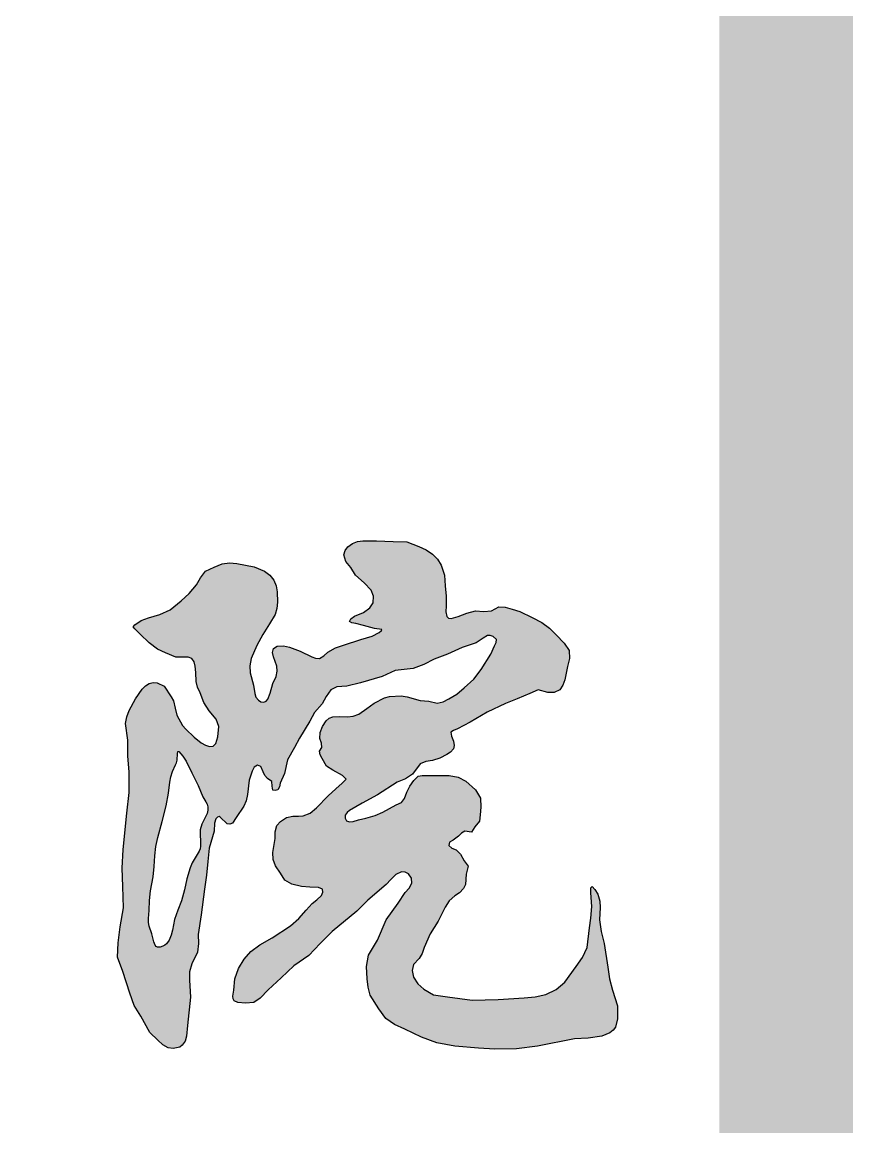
# Model space of a CAD drawing. Extents: x -137808 to 103746506, y -332957 to -111547.
# Drawn here: x 169348 to 169971, y -203414 to -202586 of the extents above; entities that cross this region are included whole.
import ezdxf

# ---------------------------------------------------------------- set-up
doc = ezdxf.new("R2010")
doc.units = 0
doc.header["$LTSCALE"] = 25
doc.header["$MEASUREMENT"] = 0
doc.layers.get('0').update_dxf_attribs({"linetype": 'CONTINUOUS'})
doc.layers.add('PUB_TITLE', color=4, linetype='CONTINUOUS')

# ---------------------------------------------------------------- blocks, each defined once
blk = doc.blocks.new('tjnhty')
h = blk.add_hatch(color=256)
h.paths.add_polyline_path([(1272193.71, -1744015.7), (1272197.14, -1744009.17), (1272203.05, -1744002.64), (1272206.06, -1743997.09), (1272209.58, -1743992.07), (1272213.94, -1743989.9), (1272221.4, -1743989.28), (1272231.67, -1743986.79), (1272247.85, -1743982.13), (1272257.8, -1743977.77), (1272271.18, -1743976.22), (1272279.21, -1743973.07), (1272287.05, -1743969.07), (1272297.01, -1743965.34), (1272307.89, -1743960.36), (1272318.47, -1743956.94), (1272323.76, -1743953.52), (1272326.87, -1743951.35), (1272328.99, -1743951.38), (1272331.23, -1743952.28), (1272333.72, -1743954.46), (1272333.45, -1743956.68), (1272332.16, -1743959.12), (1272329.36, -1743965.34), (1272322.21, -1743976.84), (1272316.7, -1743984.21), (1272309.54, -1743990.63), (1272303.86, -1743995.31), (1272297.93, -1743998.77), (1272293.68, -1744001.11), (1272289.29, -1744002.22), (1272282.87, -1744000.74), (1272276.45, -1744000.25), (1272266.58, -1743997.29), (1272262.13, -1743996.55), (1272253.49, -1743997.04), (1272249.79, -1743998.03), (1272241.89, -1744002.22), (1272236.46, -1744006.17), (1272230.53, -1744010.36), (1272226.34, -1744011.82), (1272221.89, -1744012.34), (1272215.72, -1744012.09), (1272211.03, -1744012.34), (1272208.34, -1744013.46), (1272206.09, -1744015.3), (1272203.37, -1744019.74), (1272201.48, -1744024.09), (1272201.15, -1744028.62), (1272202.41, -1744032.11), (1272202.68, -1744035.4), (1272201.12, -1744038.14), (1272201.41, -1744040.83), (1272202.88, -1744043.62), (1272206.21, -1744049.3), (1272211.11, -1744052.43), (1272218.36, -1744056.35), (1272220.91, -1744059.09), (1272217.97, -1744062.03), (1272213.26, -1744066.34), (1272207.39, -1744071.62), (1272198.74, -1744080.72), (1272194.12, -1744084.48), (1272188.82, -1744086.66), (1272185.35, -1744086.97), (1272180.93, -1744086.97), (1272176.19, -1744087.92), (1272171.77, -1744090.76), (1272168.93, -1744093.91), (1272167.79, -1744098.58), (1272167.67, -1744103.69), (1272166.09, -1744114.11), (1272166.3, -1744119.35), (1272167.98, -1744124.2), (1272171.77, -1744129.57), (1272174.93, -1744134.93), (1272180.3, -1744137.77), (1272187.56, -1744139.67), (1272193.87, -1744139.98), (1272200.19, -1744140.3), (1272203.35, -1744141.56), (1272203.55, -1744143.76), (1272202.4, -1744146.29), (1272199.06, -1744149.67), (1272195.45, -1744152.29), (1272191.03, -1744157.34), (1272185.43, -1744163.53), (1272179.23, -1744169.04), (1272165.46, -1744178.16), (1272156.3, -1744183.21), (1272149.67, -1744188.26), (1272144.62, -1744193.94), (1272140.23, -1744201.09), (1272137.67, -1744208.77), (1272136.72, -1744217.29), (1272136.05, -1744221.72), (1272136.19, -1744223.67), (1272137.04, -1744225.18), (1272139.88, -1744226.44), (1272145.56, -1744227.07), (1272151.88, -1744226.44), (1272156.61, -1744223.28), (1272162.61, -1744216.97), (1272172.4, -1744208.14), (1272181.88, -1744198.99), (1272192.93, -1744191.41), (1272201.45, -1744182.26), (1272210.61, -1744173.43), (1272228.93, -1744157.97), (1272237.14, -1744149.76), (1272251.03, -1744138.09), (1272254.5, -1744134.3), (1272258.1, -1744130.67), (1272262.4, -1744128.62), (1272265.2, -1744128.85), (1272267.76, -1744130.2), (1272269.94, -1744133.41), (1272270.29, -1744137.14), (1272268.3, -1744140.8), (1272265.24, -1744144.08), (1272259.87, -1744151.97), (1272251.03, -1744164.59), (1272244.4, -1744179.74), (1272237.77, -1744191.1), (1272236.34, -1744199.66), (1272236.82, -1744208.77), (1272237.48, -1744215.12), (1272239.03, -1744221.07), (1272245.35, -1744231.17), (1272250.71, -1744238.43), (1272257.33, -1744243.09), (1272264.92, -1744246.63), (1272277.55, -1744252.63), (1272288.92, -1744256.73), (1272302.5, -1744259.25), (1272320.18, -1744260.83), (1272332.5, -1744261.46), (1272348.6, -1744261.15), (1272364.39, -1744259.25), (1272392.18, -1744253.89), (1272402.35, -1744253.31), (1272412.7, -1744251.68), (1272418.59, -1744249.21), (1272421.02, -1744247.37), (1272422.81, -1744245.05), (1272424.39, -1744238.74), (1272424.39, -1744228.96), (1272420.6, -1744217.29), (1272418.36, -1744208.72), (1272416.99, -1744199.97), (1272414.28, -1744182.26), (1272412.09, -1744173.36), (1272410.81, -1744164.59), (1272411.36, -1744155.29), (1272411.1, -1744150.45), (1272409.55, -1744145.35), (1272407.44, -1744141.71), (1272405.44, -1744139.67), (1272404.44, -1744140.68), (1272404.39, -1744144.29), (1272405.12, -1744154.5), (1272404.47, -1744163.35), (1272403.23, -1744170.59), (1272401.65, -1744185.42), (1272398.16, -1744192.77), (1272393.44, -1744199.62), (1272384.92, -1744211.29), (1272378.37, -1744216.73), (1272370.71, -1744220.44), (1272362.6, -1744222.24), (1272354.29, -1744222.97), (1272335.02, -1744224.23), (1272315.45, -1744224.86), (1272296.82, -1744222.34), (1272286.4, -1744220.76), (1272279.13, -1744216.66), (1272274.71, -1744212.62), (1272271.55, -1744207.51), (1272270.51, -1744202.6), (1272271.55, -1744198.04), (1272275.66, -1744193.62), (1272277.93, -1744189.75), (1272279.45, -1744185.42), (1272283.87, -1744175.01), (1272289.87, -1744165.54), (1272295.18, -1744155.01), (1272298.27, -1744150.22), (1272302.34, -1744146.47), (1272305.92, -1744144.29), (1272308.9, -1744141.11), (1272310.49, -1744138.13), (1272310.89, -1744130.38), (1272312.48, -1744124.41), (1272309.5, -1744120.44), (1272306.71, -1744115.27), (1272303.33, -1744112.09), (1272300.07, -1744110.75), (1272297.96, -1744108.72), (1272298.36, -1744106.33), (1272301.15, -1744104.74), (1272305.12, -1744101.96), (1272307.31, -1744099.52), (1272309.9, -1744098.18), (1272314.91, -1744098.92), (1272317.47, -1744094.75), (1272321, -1744090.59), (1272321.32, -1744085.79), (1272321.96, -1744080.02), (1272321.64, -1744073.3), (1272317.79, -1744067.21), (1272310.74, -1744060.49), (1272304.97, -1744057.61), (1272298.24, -1744056.32), (1272289.59, -1744056.32), (1272281.26, -1744056.32), (1272277.89, -1744056.24), (1272274.85, -1744056.96), (1272271.64, -1744060.17), (1272268.76, -1744064.33), (1272266.51, -1744068.81), (1272264.59, -1744073.62), (1272262.35, -1744076.5), (1272258.5, -1744078.42), (1272253.37, -1744080.98), (1272248.57, -1744083.87), (1272242.8, -1744086.43), (1272235.75, -1744088.35), (1272230.3, -1744089.63), (1272226.13, -1744090.91), (1272223.52, -1744091.12), (1272221.33, -1744090.27), (1272220.32, -1744088.36), (1272220.36, -1744086.11), (1272221.62, -1744084.11), (1272223.57, -1744082.58), (1272232.86, -1744077.14), (1272244.4, -1744070.74), (1272259.14, -1744061.45), (1272265.34, -1744058.93), (1272270.68, -1744055.36), (1272276.45, -1744047.68), (1272280.8, -1744045.98), (1272285.74, -1744045.12), (1272291.14, -1744043.3), (1272296.32, -1744040.63), (1272299.29, -1744038.81), (1272301.45, -1744036.47), (1272302.03, -1744033.78), (1272301.45, -1744030.7), (1272299.85, -1744026.98), (1272299.52, -1744023.98), (1272301.43, -1744022.51), (1272304.33, -1744021.42), (1272313.95, -1744016.29), (1272326.67, -1744008.89), (1272340.34, -1744002.37), (1272349.09, -1743998.98), (1272358.72, -1743994.88), (1272364.97, -1743992.21), (1272372.11, -1743994.17), (1272376.92, -1743994.19), (1272381.03, -1743992.21), (1272383.42, -1743988.74), (1272384.78, -1743984.54), (1272386.92, -1743974.73), (1272388.26, -1743968.63), (1272387.99, -1743962.78), (1272384.25, -1743957.07), (1272378.36, -1743951.01), (1272373.27, -1743945.91), (1272367.65, -1743941.56), (1272360.33, -1743937.99), (1272351.23, -1743933.35), (1272345.34, -1743931.75), (1272340.24, -1743930.11), (1272335.34, -1743929.96), (1272329.8, -1743932.96), (1272324.28, -1743933.34), (1272318.01, -1743932.96), (1272311.44, -1743934.58), (1272305, -1743937.11), (1272299.66, -1743938.64), (1272297.72, -1743938.44), (1272296.43, -1743937.27), (1272295.77, -1743933.72), (1272295.86, -1743929.22), (1272295.86, -1743922.04), (1272295.28, -1743914.28), (1272294.71, -1743906.23), (1272292.12, -1743898.76), (1272289.35, -1743894.23), (1272285.79, -1743890.42), (1272280.86, -1743887.24), (1272275.44, -1743884.67), (1272266.52, -1743881.22), (1272256.17, -1743880.94), (1272243.8, -1743880.36), (1272233.44, -1743880.36), (1272229.43, -1743881), (1272225.68, -1743882.37), (1272222.22, -1743884.96), (1272220.23, -1743887.76), (1272219.35, -1743891), (1272220.79, -1743895.88), (1272224.53, -1743900.48), (1272227.98, -1743906.23), (1272234.59, -1743911.98), (1272239.77, -1743917.44), (1272241.5, -1743922.04), (1272241.21, -1743926.92), (1272238.63, -1743930.75), (1272233.99, -1743934.05), (1272227.12, -1743936.98), (1272224.53, -1743938.93), (1272223.53, -1743940.8), (1272225.26, -1743941.86), (1272228.27, -1743942.44), (1272234.02, -1743943.88), (1272242.14, -1743946.25), (1272247.79, -1743946.84), (1272247.51, -1743947.78), (1272245.8, -1743949.11), (1272240.56, -1743951.89), (1272232, -1743954.52), (1272219.06, -1743958.54), (1272212.88, -1743960.69), (1272207.27, -1743964), (1272204.21, -1743966.77), (1272200.94, -1743968.6), (1272198.11, -1743968.47), (1272195.19, -1743967.45), (1272186.56, -1743963.14), (1272178.51, -1743960.26), (1272173.93, -1743959.15), (1272169.3, -1743959.4), (1272166.42, -1743961.13), (1272165.69, -1743964.06), (1272166.42, -1743967.45), (1272169.01, -1743974.35), (1272169.26, -1743978.21), (1272168.44, -1743982.11), (1272166.14, -1743987.28), (1272164.12, -1743994.75), (1272162.29, -1743999.05), (1272160.93, -1744000.62), (1272159.23, -1744001.37), (1272157.16, -1744001.06), (1272155.21, -1743999.93), (1272153.39, -1743997.66), (1272152.43, -1743994.87), (1272151.47, -1743988.72), (1272149.17, -1743979.52), (1272148.86, -1743974.06), (1272149.74, -1743968.6), (1272154.06, -1743958.83), (1272158.66, -1743950.78), (1272163.55, -1743942.73), (1272167.86, -1743935.55), (1272169.12, -1743931.06), (1272169.59, -1743926.35), (1272169.3, -1743918.59), (1272168.42, -1743914.14), (1272166.71, -1743909.97), (1272163.72, -1743906.09), (1272159.81, -1743903.07), (1272152.04, -1743899.91), (1272139.1, -1743897.32), (1272133.53, -1743896.89), (1272128.17, -1743897.61), (1272122.13, -1743900.19), (1272115.51, -1743903.07), (1272111.78, -1743908.24), (1272108.9, -1743913.42), (1272103.43, -1743920.03), (1272097.39, -1743925.49), (1272089.05, -1743932.1), (1272081.28, -1743935.55), (1272072.94, -1743938.13), (1272067.44, -1743940.21), (1272062.59, -1743943.31), (1272061.34, -1743944.8), (1272062.73, -1743946.51), (1272066.49, -1743950.36), (1272073.43, -1743957.03), (1272079.57, -1743961.57), (1272085.72, -1743964.5), (1272093.46, -1743967.71), (1272098.53, -1743967.71), (1272102.54, -1743967.71), (1272105.21, -1743968.77), (1272107, -1743971.24), (1272107.88, -1743974.38), (1272108.42, -1743979.18), (1272108.68, -1743985.85), (1272109.61, -1743990.04), (1272111.48, -1743994.42), (1272114.41, -1744001.61), (1272118.27, -1744007.77), (1272123.69, -1744014.13), (1272125.68, -1744019.55), (1272124.74, -1744027.48), (1272123.38, -1744032.38), (1272121.4, -1744034.26), (1272118.69, -1744034.57), (1272115.55, -1744033.53), (1272112.32, -1744031.96), (1272107, -1744027.58), (1272100.84, -1744021.53), (1272098.44, -1744018.82), (1272094.16, -1744011.1), (1272092.8, -1744005.79), (1272091.55, -1744000.47), (1272089.88, -1743997.44), (1272084.55, -1743989.47), (1272079.39, -1743986.89), (1272076.31, -1743986.66), (1272073.36, -1743987.32), (1272070.57, -1743989.13), (1272068.2, -1743991.62), (1272063.04, -1743998.93), (1272058.3, -1744007.54), (1272056.51, -1744012.4), (1272055.72, -1744017.43), (1272057.44, -1744029.9), (1272057.44, -1744041.51), (1272058.3, -1744053.98), (1272058.3, -1744069.04), (1272056.58, -1744084.52), (1272053.76, -1744111.96), (1272053.23, -1744125.74), (1272053.6, -1744139.55), (1272054.09, -1744155.6), (1272051.65, -1744169.7), (1272050.19, -1744181.86), (1272049.71, -1744192.56), (1272053.6, -1744203.26), (1272058.88, -1744219.66), (1272062.18, -1744228.82), (1272067.07, -1744236.81), (1272073.91, -1744248.97), (1272079.81, -1744254.86), (1272083.61, -1744258.28), (1272087.61, -1744260.56), (1272091.41, -1744260.94), (1272096.36, -1744259.99), (1272098.15, -1744258.64), (1272100.22, -1744255.56), (1272101.29, -1744251.87), (1272102.07, -1744243.75), (1272104.42, -1744222.59), (1272103.55, -1744209.75), (1272103.67, -1744203.45), (1272105.21, -1744197.51), (1272109.66, -1744188.71), (1272110.26, -1744182.26), (1272109.97, -1744175.54), (1272112.42, -1744160.84), (1272114.87, -1744141.54), (1272116.44, -1744130.97), (1272117.41, -1744120.75), (1272118.37, -1744110.91), (1272122.04, -1744098.18), (1272122.43, -1744092.01), (1272123.39, -1744088.92), (1272124.53, -1744087.58), (1272125.9, -1744087.18), (1272126.51, -1744087.52), (1272131.8, -1744092.49), (1272133.88, -1744092.77), (1272135.85, -1744092.18), (1272138.65, -1744087.83), (1272144.25, -1744079.43), (1272146.02, -1744075.26), (1272147.05, -1744070.73), (1272148.29, -1744059.85), (1272150.47, -1744053.01), (1272152.13, -1744050.11), (1272154.51, -1744048.66), (1272157, -1744049.59), (1272158.87, -1744053.63), (1272159.99, -1744056.46), (1272161.98, -1744058.6), (1272165.4, -1744060.78), (1272165.54, -1744064.29), (1272166.03, -1744067.31), (1272167.8, -1744067.67), (1272169.76, -1744067), (1272171.11, -1744064.81), (1272171.63, -1744062.02), (1272174.74, -1744054.87), (1272176.91, -1744044.61), (1272182.2, -1744035.29), (1272185.94, -1744028.45)])
h.paths.add_polyline_path([(1272101.2, -1744045.73), (1272105.42, -1744054.34), (1272110.18, -1744063.86), (1272111.8, -1744068.2), (1272113.66, -1744072.47), (1272115.83, -1744076.05), (1272116.75, -1744077.87), (1272117.33, -1744079.79), (1272117.37, -1744082.28), (1272116.78, -1744084.74), (1272114.76, -1744088.77), (1272112.83, -1744092.76), (1272111.65, -1744097.01), (1272111.5, -1744101.11), (1272111.76, -1744105.28), (1272111.78, -1744109.35), (1272111.5, -1744111.28), (1272110.92, -1744113.12), (1272107.8, -1744118.07), (1272105.69, -1744121.76), (1272104.04, -1744125.65), (1272101.69, -1744133.81), (1272099.84, -1744142.19), (1272097.56, -1744150.41), (1272094.8, -1744157.34), (1272092.32, -1744164.37), (1272090.73, -1744172.26), (1272089.77, -1744176.14), (1272088.25, -1744179.78), (1272086.32, -1744182.46), (1272085.07, -1744183.56), (1272083.59, -1744184.43), (1272081.49, -1744185.08), (1272079.52, -1744185.01), (1272078.53, -1744184.49), (1272077.76, -1744183.64), (1272076.75, -1744181.17), (1272075.44, -1744175.13), (1272073.41, -1744169.31), (1272072.97, -1744166.55), (1272072.95, -1744163.65), (1272073.41, -1744157.68), (1272073.72, -1744150.18), (1272074.28, -1744142.85), (1272076.32, -1744132.38), (1272077.04, -1744124.55), (1272077.48, -1744116.68), (1272078.39, -1744109.66), (1272079.81, -1744102.72), (1272083.01, -1744090.8), (1272086.21, -1744079.17), (1272087.96, -1744069.57), (1272088.9, -1744061.36), (1272089.64, -1744057.29), (1272090.87, -1744053.29), (1272093.19, -1744048.34), (1272093.9, -1744046.82), (1272094.36, -1744044.85), (1272094.57, -1744039.98), (1272094.88, -1744038.36), (1272095.7, -1744038.41), (1272098.71, -1744041.87)], flags=16)
at = {"const_width": 100}
blk.add_lwpolyline([(1267556.68, -1732652.89), (1272550.74, -1732652.89), (1272550.74, -1772652.89), (1267556.68, -1772652.89)], close=True, dxfattribs=at)
at = {"color": 7}
for points in [[(1272062.59, -1743943.31), (1272067.44, -1743940.21), (1272072.94, -1743938.13), (1272081.28, -1743935.55), (1272089.05, -1743932.1), (1272097.39, -1743925.49), (1272103.43, -1743920.03), (1272108.9, -1743913.42), (1272111.78, -1743908.24), (1272115.51, -1743903.07), (1272122.13, -1743900.19), (1272128.17, -1743897.61), (1272133.53, -1743896.89), (1272139.1, -1743897.32), (1272152.04, -1743899.91), (1272159.81, -1743903.07), (1272163.72, -1743906.09), (1272166.71, -1743909.97), (1272168.42, -1743914.14), (1272169.3, -1743918.59), (1272169.59, -1743926.35), (1272169.12, -1743931.06), (1272167.86, -1743935.55), (1272163.55, -1743942.73), (1272158.66, -1743950.78), (1272154.06, -1743958.83), (1272149.74, -1743968.6), (1272148.86, -1743974.06), (1272149.17, -1743979.52), (1272151.47, -1743988.72), (1272152.43, -1743994.87), (1272153.39, -1743997.66), (1272155.21, -1743999.93), (1272157.16, -1744001.06), (1272159.23, -1744001.37), (1272160.93, -1744000.62), (1272162.29, -1743999.05), (1272164.12, -1743994.75), (1272166.14, -1743987.28), (1272168.44, -1743982.11), (1272169.26, -1743978.21), (1272169.01, -1743974.35), (1272166.42, -1743967.45), (1272165.69, -1743964.06), (1272166.42, -1743961.13), (1272169.3, -1743959.4), (1272173.93, -1743959.15), (1272178.51, -1743960.26), (1272186.56, -1743963.14), (1272195.19, -1743967.45), (1272198.11, -1743968.47), (1272200.94, -1743968.6), (1272204.21, -1743966.77), (1272207.27, -1743964), (1272212.88, -1743960.69), (1272219.06, -1743958.54), (1272232, -1743954.52), (1272240.56, -1743951.89), (1272245.8, -1743949.11), (1272247.51, -1743947.78), (1272247.79, -1743946.84), (1272242.14, -1743946.25), (1272234.02, -1743943.88), (1272228.27, -1743942.44), (1272225.26, -1743941.86), (1272223.53, -1743940.8), (1272224.53, -1743938.93), (1272227.12, -1743936.98), (1272233.99, -1743934.05), (1272238.63, -1743930.75), (1272241.21, -1743926.92), (1272241.5, -1743922.04), (1272239.77, -1743917.44), (1272234.59, -1743911.98), (1272227.98, -1743906.23), (1272224.53, -1743900.48), (1272220.79, -1743895.88), (1272219.35, -1743891), (1272220.23, -1743887.76), (1272222.22, -1743884.96), (1272225.68, -1743882.37), (1272229.43, -1743881), (1272233.44, -1743880.36), (1272243.8, -1743880.36), (1272256.17, -1743880.94), (1272266.52, -1743881.22), (1272275.44, -1743884.67), (1272280.86, -1743887.24), (1272285.79, -1743890.42), (1272289.35, -1743894.23), (1272292.12, -1743898.76), (1272294.71, -1743906.23), (1272295.28, -1743914.28), (1272295.86, -1743922.04), (1272295.86, -1743929.22), (1272295.77, -1743933.72), (1272296.43, -1743937.27), (1272297.72, -1743938.44), (1272299.66, -1743938.64), (1272305, -1743937.11), (1272311.44, -1743934.58), (1272318.01, -1743932.96), (1272324.28, -1743933.34), (1272329.8, -1743932.96), (1272335.34, -1743929.96), (1272340.24, -1743930.11), (1272345.34, -1743931.75), (1272351.23, -1743933.35), (1272360.33, -1743937.99), (1272367.65, -1743941.56), (1272373.27, -1743945.91), (1272378.36, -1743951.01), (1272384.25, -1743957.07), (1272387.99, -1743962.78), (1272388.26, -1743968.63), (1272386.92, -1743974.73), (1272384.78, -1743984.54), (1272383.42, -1743988.74), (1272381.03, -1743992.21), (1272376.92, -1743994.19), (1272372.11, -1743994.17), (1272364.97, -1743992.21), (1272358.72, -1743994.88), (1272349.09, -1743998.98), (1272340.34, -1744002.37), (1272326.67, -1744008.89), (1272313.95, -1744016.29), (1272304.33, -1744021.42), (1272301.43, -1744022.51), (1272299.52, -1744023.98), (1272299.85, -1744026.98), (1272301.45, -1744030.7), (1272302.03, -1744033.78), (1272301.45, -1744036.47), (1272299.29, -1744038.81), (1272296.32, -1744040.63), (1272291.14, -1744043.3), (1272285.74, -1744045.12), (1272280.8, -1744045.98), (1272276.45, -1744047.68), (1272270.68, -1744055.36), (1272265.34, -1744058.93), (1272259.14, -1744061.45), (1272244.4, -1744070.74), (1272232.86, -1744077.14), (1272223.57, -1744082.58), (1272221.62, -1744084.11), (1272220.36, -1744086.11), (1272220.32, -1744088.36), (1272221.33, -1744090.27), (1272223.52, -1744091.12), (1272226.13, -1744090.91), (1272230.3, -1744089.63), (1272235.75, -1744088.35), (1272242.8, -1744086.43), (1272248.57, -1744083.87), (1272253.37, -1744080.98), (1272258.5, -1744078.42), (1272262.35, -1744076.5), (1272264.59, -1744073.62), (1272266.51, -1744068.81), (1272268.76, -1744064.33), (1272271.64, -1744060.17), (1272274.85, -1744056.96), (1272277.89, -1744056.24), (1272281.26, -1744056.32), (1272289.59, -1744056.32), (1272298.24, -1744056.32), (1272304.97, -1744057.61), (1272310.74, -1744060.49), (1272317.79, -1744067.21), (1272321.64, -1744073.3), (1272321.96, -1744080.02), (1272321.32, -1744085.79), (1272321, -1744090.59), (1272317.47, -1744094.75), (1272314.91, -1744098.92), (1272309.9, -1744098.18), (1272307.31, -1744099.52), (1272305.12, -1744101.96), (1272301.15, -1744104.74), (1272298.36, -1744106.33), (1272297.96, -1744108.72), (1272300.07, -1744110.75), (1272303.33, -1744112.09), (1272306.71, -1744115.27), (1272309.5, -1744120.44), (1272312.48, -1744124.41), (1272310.89, -1744130.38), (1272310.49, -1744138.13), (1272308.9, -1744141.11), (1272305.92, -1744144.29), (1272302.34, -1744146.47), (1272298.27, -1744150.22), (1272295.18, -1744155.01), (1272289.87, -1744165.54), (1272283.87, -1744175.01), (1272279.45, -1744185.42), (1272277.93, -1744189.75), (1272275.66, -1744193.62), (1272271.55, -1744198.04), (1272270.51, -1744202.6), (1272271.55, -1744207.51), (1272274.71, -1744212.62), (1272279.13, -1744216.66), (1272286.4, -1744220.76), (1272296.82, -1744222.34), (1272315.45, -1744224.86), (1272335.02, -1744224.23), (1272354.29, -1744222.97), (1272362.6, -1744222.24), (1272370.71, -1744220.44), (1272378.37, -1744216.73), (1272384.92, -1744211.29), (1272393.44, -1744199.62), (1272398.16, -1744192.77), (1272401.65, -1744185.42), (1272403.23, -1744170.59), (1272404.47, -1744163.35), (1272405.12, -1744154.5), (1272404.39, -1744144.29), (1272404.44, -1744140.68), (1272405.44, -1744139.67), (1272407.44, -1744141.71), (1272409.55, -1744145.35), (1272411.1, -1744150.45), (1272411.36, -1744155.29), (1272410.81, -1744164.59), (1272412.09, -1744173.36), (1272414.28, -1744182.26), (1272416.99, -1744199.97), (1272418.36, -1744208.72), (1272420.6, -1744217.29), (1272424.39, -1744228.96), (1272424.39, -1744238.74), (1272422.81, -1744245.05), (1272421.02, -1744247.37), (1272418.59, -1744249.21), (1272412.7, -1744251.68), (1272402.35, -1744253.31), (1272392.18, -1744253.89), (1272364.39, -1744259.25), (1272348.6, -1744261.15), (1272332.5, -1744261.46), (1272320.18, -1744260.83), (1272302.5, -1744259.25), (1272288.92, -1744256.73), (1272277.55, -1744252.63), (1272264.92, -1744246.63), (1272257.33, -1744243.09), (1272250.71, -1744238.43), (1272245.35, -1744231.17), (1272239.03, -1744221.07), (1272237.48, -1744215.12), (1272236.82, -1744208.77), (1272236.34, -1744199.66), (1272237.77, -1744191.1), (1272244.4, -1744179.74), (1272251.03, -1744164.59), (1272259.87, -1744151.97), (1272265.24, -1744144.08), (1272268.3, -1744140.8), (1272270.29, -1744137.14), (1272269.94, -1744133.41), (1272267.76, -1744130.2), (1272265.2, -1744128.85), (1272262.4, -1744128.62), (1272258.1, -1744130.67), (1272254.5, -1744134.3), (1272251.03, -1744138.09), (1272237.14, -1744149.76), (1272228.93, -1744157.97), (1272210.61, -1744173.43), (1272201.45, -1744182.26), (1272192.93, -1744191.41), (1272181.88, -1744198.99), (1272172.4, -1744208.14), (1272162.61, -1744216.97), (1272156.61, -1744223.28), (1272151.88, -1744226.44), (1272145.56, -1744227.07), (1272139.88, -1744226.44), (1272137.04, -1744225.18), (1272136.19, -1744223.67), (1272136.05, -1744221.72), (1272136.72, -1744217.29), (1272137.67, -1744208.77), (1272140.23, -1744201.09), (1272144.62, -1744193.94), (1272149.67, -1744188.26), (1272156.3, -1744183.21), (1272165.46, -1744178.16), (1272179.23, -1744169.04), (1272185.43, -1744163.53), (1272191.03, -1744157.34), (1272195.45, -1744152.29), (1272199.06, -1744149.67), (1272202.4, -1744146.29), (1272203.55, -1744143.76), (1272203.35, -1744141.56), (1272200.19, -1744140.3), (1272193.87, -1744139.98), (1272187.56, -1744139.67), (1272180.3, -1744137.77), (1272174.93, -1744134.93), (1272171.77, -1744129.57), (1272167.98, -1744124.2), (1272166.3, -1744119.35), (1272166.09, -1744114.11), (1272167.67, -1744103.69), (1272167.79, -1744098.58), (1272168.93, -1744093.91), (1272171.77, -1744090.76), (1272176.19, -1744087.92), (1272180.93, -1744086.97), (1272185.35, -1744086.97), (1272188.82, -1744086.66), (1272194.12, -1744084.48), (1272198.74, -1744080.72), (1272207.39, -1744071.62), (1272213.26, -1744066.34), (1272217.97, -1744062.03), (1272220.91, -1744059.09), (1272218.36, -1744056.35), (1272211.11, -1744052.43), (1272206.21, -1744049.3), (1272202.88, -1744043.62), (1272201.41, -1744040.83), (1272201.12, -1744038.14), (1272202.68, -1744035.4), (1272202.41, -1744032.11), (1272201.15, -1744028.62), (1272201.48, -1744024.09), (1272203.37, -1744019.74), (1272206.09, -1744015.3), (1272208.34, -1744013.46), (1272211.03, -1744012.34), (1272215.72, -1744012.09), (1272221.89, -1744012.34), (1272226.34, -1744011.82), (1272230.53, -1744010.36), (1272236.46, -1744006.17), (1272241.89, -1744002.22), (1272249.79, -1743998.03), (1272253.49, -1743997.04), (1272262.13, -1743996.55), (1272266.58, -1743997.29), (1272276.45, -1744000.25), (1272282.87, -1744000.74), (1272289.29, -1744002.22), (1272293.68, -1744001.11), (1272297.93, -1743998.77), (1272303.86, -1743995.31), (1272309.54, -1743990.63), (1272316.7, -1743984.21), (1272322.21, -1743976.84), (1272329.36, -1743965.34), (1272332.16, -1743959.12), (1272333.45, -1743956.68), (1272333.72, -1743954.46), (1272331.23, -1743952.28), (1272328.99, -1743951.38), (1272326.87, -1743951.35), (1272323.76, -1743953.52), (1272318.47, -1743956.94), (1272307.89, -1743960.36), (1272297.01, -1743965.34), (1272287.05, -1743969.07), (1272279.21, -1743973.07), (1272271.18, -1743976.22), (1272257.8, -1743977.77), (1272247.85, -1743982.13), (1272231.67, -1743986.79), (1272221.4, -1743989.28), (1272213.94, -1743989.9), (1272209.58, -1743992.07), (1272206.06, -1743997.09), (1272203.05, -1744002.64), (1272197.14, -1744009.17), (1272193.71, -1744015.7), (1272185.94, -1744028.45), (1272182.2, -1744035.29), (1272176.91, -1744044.61), (1272174.74, -1744054.87), (1272171.63, -1744062.02), (1272171.11, -1744064.81), (1272169.76, -1744067), (1272167.8, -1744067.67), (1272166.03, -1744067.31), (1272165.54, -1744064.29), (1272165.4, -1744060.78), (1272161.98, -1744058.6), (1272159.99, -1744056.46), (1272158.87, -1744053.63), (1272157, -1744049.59), (1272154.51, -1744048.66), (1272152.13, -1744050.11), (1272150.47, -1744053.01), (1272148.29, -1744059.85), (1272147.05, -1744070.73), (1272146.02, -1744075.26), (1272144.25, -1744079.43), (1272138.65, -1744087.83), (1272135.85, -1744092.18), (1272133.88, -1744092.77), (1272131.8, -1744092.49), (1272126.51, -1744087.52), (1272125.9, -1744087.18), (1272124.53, -1744087.58), (1272123.39, -1744088.92), (1272122.43, -1744092.01), (1272122.04, -1744098.18), (1272118.37, -1744110.91), (1272117.41, -1744120.75), (1272116.44, -1744130.97), (1272114.87, -1744141.54), (1272112.42, -1744160.84), (1272109.97, -1744175.54), (1272110.26, -1744182.26), (1272109.66, -1744188.71), (1272105.21, -1744197.51), (1272103.67, -1744203.45), (1272103.55, -1744209.75), (1272104.42, -1744222.59), (1272102.07, -1744243.75), (1272101.29, -1744251.87), (1272100.22, -1744255.56), (1272098.15, -1744258.64), (1272096.36, -1744259.99), (1272091.41, -1744260.94), (1272087.61, -1744260.56), (1272083.61, -1744258.28), (1272079.81, -1744254.86), (1272073.91, -1744248.97), (1272067.07, -1744236.81), (1272062.18, -1744228.82), (1272058.88, -1744219.66), (1272053.6, -1744203.26), (1272049.71, -1744192.56), (1272050.19, -1744181.86), (1272051.65, -1744169.7), (1272054.09, -1744155.6), (1272053.6, -1744139.55), (1272053.23, -1744125.74), (1272053.76, -1744111.96), (1272056.58, -1744084.52), (1272058.3, -1744069.04), (1272058.3, -1744053.98), (1272057.44, -1744041.51), (1272057.44, -1744029.9), (1272055.72, -1744017.43), (1272056.51, -1744012.4), (1272058.3, -1744007.54), (1272063.04, -1743998.93), (1272068.2, -1743991.62), (1272070.57, -1743989.13), (1272073.36, -1743987.32), (1272076.31, -1743986.66), (1272079.39, -1743986.89), (1272084.55, -1743989.47), (1272089.88, -1743997.44), (1272091.55, -1744000.47), (1272092.8, -1744005.79), (1272094.16, -1744011.1), (1272098.44, -1744018.82), (1272100.84, -1744021.53), (1272107, -1744027.58), (1272112.32, -1744031.96), (1272115.55, -1744033.53), (1272118.69, -1744034.57), (1272121.4, -1744034.26), (1272123.38, -1744032.38), (1272124.74, -1744027.48), (1272125.68, -1744019.55), (1272123.69, -1744014.13), (1272118.27, -1744007.77), (1272114.41, -1744001.61), (1272111.48, -1743994.42), (1272109.61, -1743990.04), (1272108.68, -1743985.85), (1272108.42, -1743979.18), (1272107.88, -1743974.38), (1272107, -1743971.24), (1272105.21, -1743968.77), (1272102.54, -1743967.71), (1272098.53, -1743967.71), (1272093.46, -1743967.71), (1272085.72, -1743964.5), (1272079.57, -1743961.57), (1272073.43, -1743957.03), (1272066.49, -1743950.36), (1272062.73, -1743946.51), (1272061.34, -1743944.8)], [(1272095.7, -1744038.41), (1272098.71, -1744041.87), (1272101.2, -1744045.73), (1272105.42, -1744054.34), (1272110.18, -1744063.86), (1272111.8, -1744068.2), (1272113.66, -1744072.47), (1272115.83, -1744076.05), (1272116.75, -1744077.87), (1272117.33, -1744079.79), (1272117.37, -1744082.28), (1272116.78, -1744084.74), (1272114.76, -1744088.77), (1272112.83, -1744092.76), (1272111.65, -1744097.01), (1272111.5, -1744101.11), (1272111.76, -1744105.28), (1272111.78, -1744109.35), (1272111.5, -1744111.28), (1272110.92, -1744113.12), (1272107.8, -1744118.07), (1272105.69, -1744121.76), (1272104.04, -1744125.65), (1272101.69, -1744133.81), (1272099.84, -1744142.19), (1272097.56, -1744150.41), (1272094.8, -1744157.34), (1272092.32, -1744164.37), (1272090.73, -1744172.26), (1272089.77, -1744176.14), (1272088.25, -1744179.78), (1272086.32, -1744182.46), (1272085.07, -1744183.56), (1272083.59, -1744184.43), (1272081.49, -1744185.08), (1272079.52, -1744185.01), (1272078.53, -1744184.49), (1272077.76, -1744183.64), (1272076.75, -1744181.17), (1272075.44, -1744175.13), (1272073.41, -1744169.31), (1272072.97, -1744166.55), (1272072.95, -1744163.65), (1272073.41, -1744157.68), (1272073.72, -1744150.18), (1272074.28, -1744142.85), (1272076.32, -1744132.38), (1272077.04, -1744124.55), (1272077.48, -1744116.68), (1272078.39, -1744109.66), (1272079.81, -1744102.72), (1272083.01, -1744090.8), (1272086.21, -1744079.17), (1272087.96, -1744069.57), (1272088.9, -1744061.36), (1272089.64, -1744057.29), (1272090.87, -1744053.29), (1272093.19, -1744048.34), (1272093.9, -1744046.82), (1272094.36, -1744044.85), (1272094.57, -1744039.98), (1272094.88, -1744038.36)]]:
    blk.add_lwpolyline(points, close=True, dxfattribs=at)

msp = doc.modelspace()

# ---------------------------------------------------------------- linework, layer by layer
at = {"layer": 'PUB_TITLE', "const_width": 100}
msp.add_lwpolyline([(99121.08, -231747.07), (169921.08, -231747.07), (169921.08, -191747.07), (99121.08, -191747.07)], close=True, dxfattribs=at)

# ---------------------------------------------------------------- block references
msp.add_blockref('tjnhty', (-1102629.66, 1540905.82))
msp.add_blockref('tjnhty', (-1102629.66, 1540905.82))

doc.saveas('drawing.dxf')
